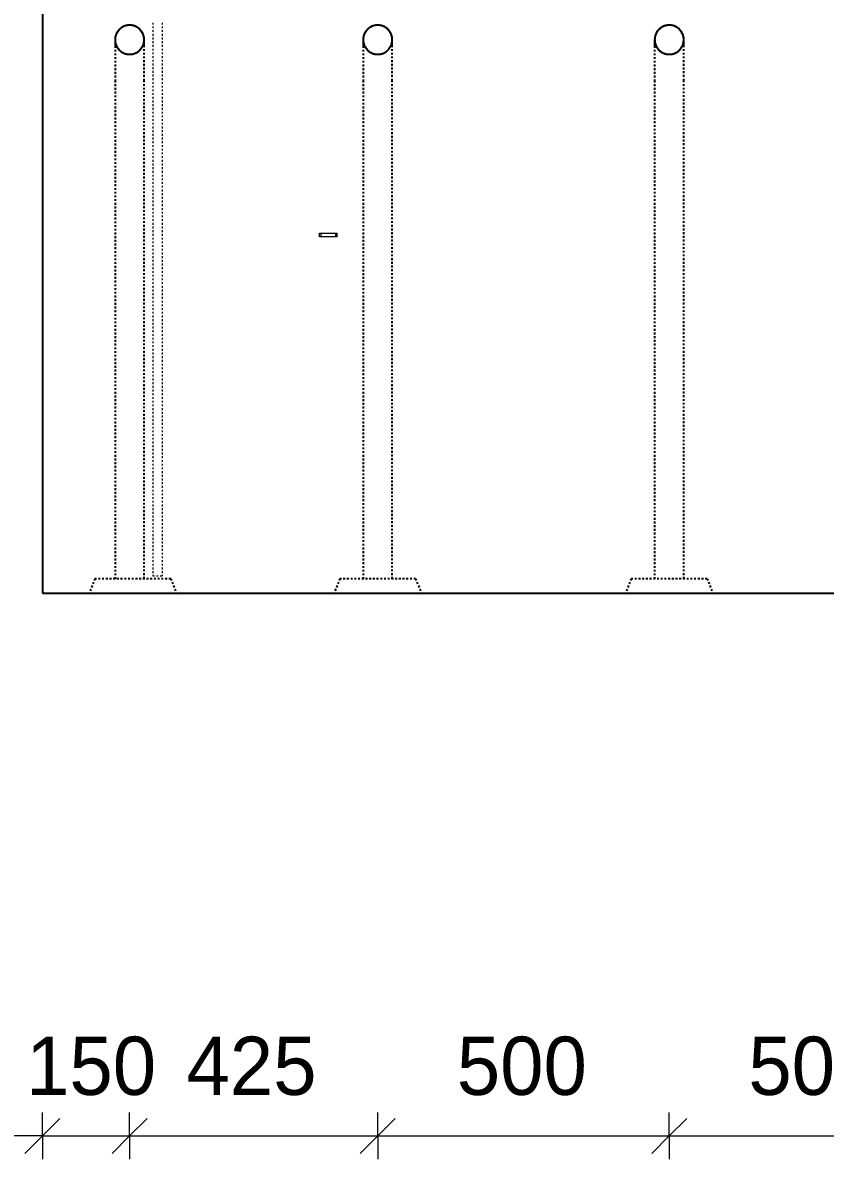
# Model space of a CAD drawing. Header units: millimetres. Extents: x 9075 to 20990, y 2235 to 9546.
# Drawn here: x 11917 to 13293, y 2248 to 4199 of the extents above; entities that cross this region are included whole.
import ezdxf

# ---------------------------------------------------------------- set-up
doc = ezdxf.new("R2010")
doc.units = ezdxf.units.MM
doc.linetypes.add('Dash', pattern=[6.36, 3.18, -3.18])
for name, color, linetype, lineweight in [('A-ANNO-DIMS', 211, 'Continuous', 9), ('A-ANNO-DIMS-40', 211, 'Continuous', 9), ('A-DETL-MBND', 5, 'Continuous', 18), ('A-GENM', 13, 'Continuous', 18), ('A-WALL', 113, 'Continuous', 25), ('A-WALL-HDLN', 110, 'Dash', 25), ('S-RBAR', 171, 'Continuous', 18)]:
    doc.layers.add(name, color=color, linetype=linetype, lineweight=lineweight)
doc.styles.add('Nirmala UI Semilight', font='NirmalaS.ttf', dxfattribs={"height": 100})
doc.dimstyles.new('Diagonal_-_2_5mm_NI_UI', dxfattribs={"dimscale": 304.8, "dimtxt": 104.736395, "dimasz": 0.19685, "dimexe": 0.131234, "dimexo": 0.0625, "dimgap": 0.131234, "dimtad": 1, "dimdec": 4, "dimzin": 0, "dimdsep": 46, "dimtxsty": 'Nirmala UI Semilight', "dimblk1": 'OBLIQUE', "dimblk2": 'OBLIQUE', "dimsah": 1, "dimcen": 0.09, "dimazin": 0, "dimtfac": 1, "dimtdec": 4, "dimtix": 1, "dimtmove": 0, "dimatfit": 3, "dimfxl": 0.131234, "dimfxlon": 1, "dimtvp": 1, "dimtolj": 1, "dimtzin": 0, "dimarcsym": 2})

# ---------------------------------------------------------------- blocks, each defined once
blk = doc.blocks.new('RR spread anchor face based - RR-SA-1_4-160-614768-Elevation Front')
at = {"layer": 'A-GENM'}
for p, q in [((12425.4, 5587.8), (12427.9, 5587.8)), ((12425.4, 5581.8), (12425.4, 5587.8)), ((12427.9, 5581.8), (12425.4, 5581.8)), ((12427.9, 5587.8), (12452.9, 5587.8)), ((12427.9, 5587.8), (12427.9, 5581.8)), ((12452.9, 5581.8), (12427.9, 5581.8)), ((12452.9, 5587.8), (12455.4, 5587.8)), ((12452.9, 5587.8), (12452.9, 5581.8)), ((12455.4, 5581.8), (12452.9, 5581.8)), ((12455.4, 5587.8), (12455.4, 5581.8))]:
    blk.add_line(p, q, dxfattribs=at)
blk = doc.blocks.new('DIMBLOCK19-Elevation Front')
at = {"layer": 'A-ANNO-DIMS-40'}
for p, q in [((11950.4, 2288.5), (11950.4, 2328.5)), ((12099.9, 2288.5), (12099.9, 2328.5)), ((11950.4, 2288.5), (11980.4, 2318.5)), ((12099.9, 2288.5), (12129.9, 2318.5)), ((11950.4, 2288.5), (11920.4, 2258.5)), ((11950.4, 2288.5), (12099.9, 2288.5)), ((11950.4, 2288.5), (11950.4, 2248.5)), ((12099.9, 2288.5), (12069.9, 2258.5)), ((12099.9, 2288.5), (12099.9, 2248.5))]:
    blk.add_line(p, q, dxfattribs=at)
at = {"layer": 'A-ANNO-DIMS-40', "color": 0, "insert": (11922.3, 2458.9), "char_height": 100, "width": 246.797, "attachment_point": 1, "line_spacing_factor": 1.142579, "style": 'Nirmala UI Semilight'}
blk.add_mtext('150', dxfattribs=at)
blk = doc.blocks.new('_Oblique')
at = {"color": 0, "linetype": 'ByBlock', "lineweight": -2}
blk.add_line((-0.5, -0.5), (0.5, 0.5), dxfattribs=at)
blk = doc.blocks.new('DIMBLOCK20-Elevation Front')
at = {"layer": 'A-ANNO-DIMS-40'}
for p, q in [((12099.9, 2288.5), (12099.9, 2328.5)), ((12525.4, 2288.5), (12525.4, 2328.5)), ((12099.9, 2288.5), (12129.9, 2318.5)), ((12525.4, 2288.5), (12555.4, 2318.5)), ((12099.9, 2288.5), (12069.9, 2258.5)), ((12099.9, 2288.5), (12525.4, 2288.5)), ((12099.9, 2288.5), (12099.9, 2248.5)), ((12525.4, 2288.5), (12495.4, 2258.5)), ((12525.4, 2288.5), (12525.4, 2248.5))]:
    blk.add_line(p, q, dxfattribs=at)
at = {"layer": 'A-ANNO-DIMS-40', "color": 0, "insert": (12197.4, 2458.9), "char_height": 100, "width": 276.504, "attachment_point": 1, "line_spacing_factor": 1.142579, "style": 'Nirmala UI Semilight'}
blk.add_mtext('425', dxfattribs=at)
blk = doc.blocks.new('DIMBLOCK21-Elevation Front')
at = {"layer": 'A-ANNO-DIMS-40'}
for p, q in [((12525.4, 2288.5), (12525.4, 2328.5)), ((13025.4, 2288.5), (13025.4, 2328.5)), ((12525.4, 2288.5), (12555.4, 2318.5)), ((13025.4, 2288.5), (13055.4, 2318.5)), ((12525.4, 2288.5), (12495.4, 2258.5)), ((12525.4, 2288.5), (13025.4, 2288.5)), ((12525.4, 2288.5), (12525.4, 2248.5)), ((13025.4, 2288.5), (12995.4, 2258.5)), ((13025.4, 2288.5), (13025.4, 2248.5))]:
    blk.add_line(p, q, dxfattribs=at)
at = {"layer": 'A-ANNO-DIMS-40', "color": 0, "insert": (12661.1, 2458.9), "char_height": 100, "width": 274.219, "attachment_point": 1, "line_spacing_factor": 1.142579, "style": 'Nirmala UI Semilight'}
blk.add_mtext('500', dxfattribs=at)
blk = doc.blocks.new('DIMBLOCK22-Elevation Front')
at = {"layer": 'A-ANNO-DIMS-40'}
for p, q in [((13025.4, 2288.5), (13025.4, 2328.5)), ((13525.4, 2288.5), (13525.4, 2328.5)), ((13025.4, 2288.5), (13055.4, 2318.5)), ((13525.4, 2288.5), (13555.4, 2318.5)), ((13025.4, 2288.5), (12995.4, 2258.5)), ((13025.4, 2288.5), (13525.4, 2288.5)), ((13025.4, 2288.5), (13025.4, 2248.5)), ((13525.4, 2288.5), (13495.4, 2258.5)), ((13525.4, 2288.5), (13525.4, 2248.5))]:
    blk.add_line(p, q, dxfattribs=at)
at = {"layer": 'A-ANNO-DIMS-40', "color": 0, "insert": (13161.1, 2458.9), "char_height": 100, "width": 274.219, "attachment_point": 1, "line_spacing_factor": 1.142579, "style": 'Nirmala UI Semilight'}
blk.add_mtext('500', dxfattribs=at)

msp = doc.modelspace()

# ---------------------------------------------------------------- linework, layer by layer
at = {"layer": 'A-DETL-MBND'}
msp.add_line((11950.39395, 2288.46591), (10514.43803, 2288.46591), dxfattribs=at)
at = {"layer": 'A-WALL'}
for p, q in [((11950.39395, 5479.75), (11950.39395, 3219.75)), ((11950.39395, 3219.75), (14600.39395, 3219.75))]:
    msp.add_line(p, q, dxfattribs=at)
at = {"layer": 'A-WALL', "flags": 128}
for points in [[(12099.89395, 4194.75), (12098.89421, 4194.73), (12097.89608, 4194.67004), (12096.90114, 4194.57022), (12095.91099, 4194.43068), (12094.92721, 4194.25166), (12093.95138, 4194.03345), (12092.98506, 4193.77639), (12092.02978, 4193.48089), (12091.08709, 4193.14742), (12090.15849, 4192.77652), (12089.24546, 4192.36879), (12088.34947, 4191.92487), (12087.47194, 4191.44548), (12086.61429, 4190.93138), (12085.77789, 4190.38339), (12084.96406, 4189.80239), (12084.17412, 4189.18932), (12083.40933, 4188.54514), (12082.67091, 4187.8709), (12081.96005, 4187.16767), (12081.27787, 4186.43657), (12080.62548, 4185.67878), (12080.00391, 4184.8955), (12079.41416, 4184.088), (12078.85717, 4183.25756), (12078.33384, 4182.40551), (12077.845, 4181.53321), (12077.39144, 4180.64206), (12076.97387, 4179.73349), (12076.59297, 4178.80894), (12076.24935, 4177.86991), (12075.94355, 4176.91788), (12075.67607, 4175.95439), (12075.44733, 4174.98097), (12075.2577, 4173.99918), (12075.10749, 4173.01059), (12074.99693, 4172.01679), (12074.92619, 4171.01936), (12074.8954, 4170.0199), (12074.89395, 4169.75)], [(12124.89395, 4169.75), (12124.87395, 4170.74973), (12124.81399, 4171.74787), (12124.71416, 4172.74281), (12124.57463, 4173.73296), (12124.39561, 4174.71673), (12124.1774, 4175.69257), (12123.92033, 4176.65889), (12123.62483, 4177.61416), (12123.29137, 4178.55686), (12122.92047, 4179.48546), (12122.51274, 4180.39849), (12122.06882, 4181.29448), (12121.58943, 4182.172), (12121.07533, 4183.02965), (12120.52734, 4183.86606), (12119.94634, 4184.67989), (12119.33327, 4185.46983), (12118.68909, 4186.23462), (12118.01485, 4186.97304), (12117.31162, 4187.6839), (12116.58052, 4188.36608), (12115.82273, 4189.01847), (12115.03945, 4189.64004), (12114.23195, 4190.22979), (12113.40151, 4190.78677), (12112.54945, 4191.31011), (12111.67716, 4191.79895), (12110.78601, 4192.25251), (12109.87744, 4192.67008), (12108.95289, 4193.05098), (12108.01385, 4193.3946), (12107.06183, 4193.7004), (12106.09833, 4193.96788), (12105.12491, 4194.19662), (12104.14313, 4194.38624), (12103.15454, 4194.53646), (12102.16074, 4194.64702), (12101.16331, 4194.71775), (12100.16385, 4194.74854), (12099.89395, 4194.75)], [(12525.39395, 4194.75), (12524.39421, 4194.73), (12523.39608, 4194.67004), (12522.40114, 4194.57022), (12521.41099, 4194.43068), (12520.42721, 4194.25166), (12519.45138, 4194.03345), (12518.48506, 4193.77639), (12517.52978, 4193.48089), (12516.58709, 4193.14742), (12515.65849, 4192.77652), (12514.74546, 4192.36879), (12513.84947, 4191.92487), (12512.97194, 4191.44548), (12512.11429, 4190.93138), (12511.27789, 4190.38339), (12510.46406, 4189.80239), (12509.67412, 4189.18932), (12508.90933, 4188.54514), (12508.17091, 4187.8709), (12507.46004, 4187.16767), (12506.77787, 4186.43657), (12506.12548, 4185.67878), (12505.50391, 4184.8955), (12504.91416, 4184.088), (12504.35717, 4183.25756), (12503.83384, 4182.40551), (12503.345, 4181.53321), (12502.89144, 4180.64206), (12502.47387, 4179.73349), (12502.09297, 4178.80894), (12501.74935, 4177.86991), (12501.44355, 4176.91788), (12501.17607, 4175.95439), (12500.94733, 4174.98097), (12500.7577, 4173.99918), (12500.60749, 4173.01059), (12500.49693, 4172.01679), (12500.42619, 4171.01936), (12500.3954, 4170.0199), (12500.39395, 4169.75)], [(12550.39395, 4169.75), (12550.37395, 4170.74973), (12550.31399, 4171.74787), (12550.21416, 4172.74281), (12550.07463, 4173.73296), (12549.89561, 4174.71673), (12549.6774, 4175.69257), (12549.42033, 4176.65889), (12549.12483, 4177.61416), (12548.79137, 4178.55686), (12548.42047, 4179.48546), (12548.01274, 4180.39849), (12547.56882, 4181.29448), (12547.08943, 4182.172), (12546.57532, 4183.02965), (12546.02734, 4183.86606), (12545.44634, 4184.67989), (12544.83327, 4185.46983), (12544.18909, 4186.23462), (12543.51485, 4186.97304), (12542.81161, 4187.6839), (12542.08052, 4188.36608), (12541.32273, 4189.01847), (12540.53945, 4189.64004), (12539.73195, 4190.22979), (12538.9015, 4190.78677), (12538.04945, 4191.31011), (12537.17716, 4191.79895), (12536.28601, 4192.25251), (12535.37744, 4192.67008), (12534.45289, 4193.05098), (12533.51385, 4193.3946), (12532.56183, 4193.7004), (12531.59833, 4193.96788), (12530.62491, 4194.19662), (12529.64313, 4194.38624), (12528.65454, 4194.53646), (12527.66074, 4194.64702), (12526.66331, 4194.71775), (12525.66385, 4194.74854), (12525.39395, 4194.75)], [(13025.39395, 4194.75), (13024.39421, 4194.73), (13023.39608, 4194.67004), (13022.40114, 4194.57022), (13021.41099, 4194.43068), (13020.42721, 4194.25166), (13019.45138, 4194.03345), (13018.48506, 4193.77639), (13017.52978, 4193.48089), (13016.58709, 4193.14742), (13015.65849, 4192.77652), (13014.74546, 4192.36879), (13013.84947, 4191.92487), (13012.97194, 4191.44548), (13012.11429, 4190.93138), (13011.27789, 4190.38339), (13010.46406, 4189.80239), (13009.67412, 4189.18932), (13008.90933, 4188.54514), (13008.17091, 4187.8709), (13007.46004, 4187.16767), (13006.77787, 4186.43657), (13006.12548, 4185.67878), (13005.50391, 4184.8955), (13004.91416, 4184.088), (13004.35717, 4183.25756), (13003.83384, 4182.40551), (13003.345, 4181.53321), (13002.89144, 4180.64206), (13002.47387, 4179.73349), (13002.09297, 4178.80894), (13001.74935, 4177.86991), (13001.44355, 4176.91788), (13001.17607, 4175.95439), (13000.94733, 4174.98097), (13000.7577, 4173.99918), (13000.60749, 4173.01059), (13000.49693, 4172.01679), (13000.42619, 4171.01936), (13000.3954, 4170.0199), (13000.39395, 4169.75)], [(13050.39395, 4169.75), (13050.37395, 4170.74973), (13050.31399, 4171.74787), (13050.21416, 4172.74281), (13050.07463, 4173.73296), (13049.89561, 4174.71673), (13049.6774, 4175.69257), (13049.42033, 4176.65889), (13049.12483, 4177.61416), (13048.79137, 4178.55686), (13048.42047, 4179.48546), (13048.01274, 4180.39849), (13047.56882, 4181.29448), (13047.08943, 4182.172), (13046.57532, 4183.02965), (13046.02734, 4183.86606), (13045.44634, 4184.67989), (13044.83327, 4185.46983), (13044.18909, 4186.23462), (13043.51485, 4186.97304), (13042.81161, 4187.6839), (13042.08052, 4188.36608), (13041.32273, 4189.01847), (13040.53945, 4189.64004), (13039.73195, 4190.22979), (13038.9015, 4190.78677), (13038.04945, 4191.31011), (13037.17716, 4191.79895), (13036.28601, 4192.25251), (13035.37744, 4192.67008), (13034.45289, 4193.05098), (13033.51385, 4193.3946), (13032.56183, 4193.7004), (13031.59833, 4193.96788), (13030.62491, 4194.19662), (13029.64313, 4194.38624), (13028.65454, 4194.53646), (13027.66074, 4194.64702), (13026.66331, 4194.71775), (13025.66385, 4194.74854), (13025.39395, 4194.75)], [(12074.89395, 4169.75), (12074.91394, 4168.75027), (12074.9739, 4167.75213), (12075.07373, 4166.75719), (12075.21327, 4165.76704), (12075.39228, 4164.78327), (12075.6105, 4163.80743), (12075.86756, 4162.84111), (12076.16306, 4161.88584), (12076.49653, 4160.94314), (12076.86742, 4160.01454), (12077.27516, 4159.10151), (12077.71907, 4158.20552), (12078.19847, 4157.328), (12078.71257, 4156.47035), (12079.26056, 4155.63394), (12079.84155, 4154.82011), (12080.45463, 4154.03017), (12081.0988, 4153.26538), (12081.77305, 4152.52696), (12082.47628, 4151.8161), (12083.20738, 4151.13392), (12083.96517, 4150.48153), (12084.74844, 4149.85996), (12085.55595, 4149.27021), (12086.38639, 4148.71323), (12087.23844, 4148.18989), (12088.11074, 4147.70105), (12089.00189, 4147.24749), (12089.91046, 4146.82992), (12090.835, 4146.44902), (12091.77404, 4146.1054), (12092.72607, 4145.7996), (12093.68956, 4145.53212), (12094.66298, 4145.30338), (12095.64477, 4145.11376), (12096.63335, 4144.96354), (12097.62716, 4144.85298), (12098.62459, 4144.78225), (12099.62404, 4144.75146), (12099.89395, 4144.75)], [(12074.89395, 4169.75), (12074.89395, 4169.69401), (12074.89395, 4169.52612), (12074.89395, 4169.2466), (12074.89395, 4168.85591), (12074.89395, 4168.35466), (12074.89395, 4167.74366), (12074.89395, 4167.02388), (12074.89395, 4166.19648), (12074.89395, 4165.26278), (12074.89395, 4164.22427), (12074.89395, 4163.08262), (12074.89395, 4161.83964), (12074.89395, 4160.49734), (12074.89395, 4159.05786)], [(12099.89395, 4144.75), (12100.89368, 4144.77), (12101.89181, 4144.82996), (12102.88675, 4144.92978), (12103.8769, 4145.06932), (12104.86068, 4145.24834), (12105.83651, 4145.46655), (12106.80284, 4145.72361), (12107.75811, 4146.01911), (12108.7008, 4146.35258), (12109.62941, 4146.72348), (12110.54243, 4147.13121), (12111.43843, 4147.57513), (12112.31595, 4148.05452), (12113.1736, 4148.56862), (12114.01001, 4149.11661), (12114.82383, 4149.69761), (12115.61377, 4150.31068), (12116.37856, 4150.95486), (12117.11698, 4151.6291), (12117.82785, 4152.33233), (12118.51003, 4153.06343), (12119.16242, 4153.82122), (12119.78399, 4154.6045), (12120.37374, 4155.412), (12120.93072, 4156.24244), (12121.45405, 4157.09449), (12121.94289, 4157.96679), (12122.39646, 4158.85794), (12122.81403, 4159.76651), (12123.19492, 4160.69106), (12123.53855, 4161.63009), (12123.84434, 4162.58212), (12124.11182, 4163.54561), (12124.34056, 4164.51903), (12124.53019, 4165.50082), (12124.68041, 4166.48941), (12124.79097, 4167.48321), (12124.8617, 4168.48064), (12124.89249, 4169.4801), (12124.89395, 4169.75)], [(12124.89395, 4158.65297), (12124.89395, 4160.1183), (12124.89395, 4161.48705), (12124.89395, 4162.75703), (12124.89395, 4163.92622), (12124.89395, 4164.99274), (12124.89395, 4165.95488), (12124.89395, 4166.81111), (12124.89395, 4167.56006), (12124.89395, 4168.20052), (12124.89395, 4168.73148), (12124.89395, 4169.15208), (12124.89395, 4169.46166), (12124.89395, 4169.65971), (12124.89395, 4169.74592), (12124.89395, 4169.75)], [(12500.39395, 4169.75), (12500.41394, 4168.75027), (12500.4739, 4167.75213), (12500.57373, 4166.75719), (12500.71326, 4165.76704), (12500.89228, 4164.78327), (12501.1105, 4163.80743), (12501.36756, 4162.84111), (12501.66306, 4161.88584), (12501.99653, 4160.94314), (12502.36742, 4160.01454), (12502.77516, 4159.10151), (12503.21907, 4158.20552), (12503.69847, 4157.328), (12504.21257, 4156.47035), (12504.76056, 4155.63394), (12505.34155, 4154.82011), (12505.95463, 4154.03017), (12506.5988, 4153.26538), (12507.27305, 4152.52696), (12507.97628, 4151.8161), (12508.70738, 4151.13392), (12509.46517, 4150.48153), (12510.24844, 4149.85996), (12511.05595, 4149.27021), (12511.88639, 4148.71323), (12512.73844, 4148.18989), (12513.61074, 4147.70105), (12514.50189, 4147.24749), (12515.41046, 4146.82992), (12516.335, 4146.44902), (12517.27404, 4146.1054), (12518.22607, 4145.7996), (12519.18956, 4145.53212), (12520.16298, 4145.30338), (12521.14477, 4145.11376), (12522.13335, 4144.96354), (12523.12716, 4144.85298), (12524.12458, 4144.78225), (12525.12404, 4144.75146), (12525.39395, 4144.75)], [(12500.39395, 4169.75), (12500.39395, 4169.69401), (12500.39395, 4169.52612), (12500.39395, 4169.2466), (12500.39395, 4168.85591), (12500.39395, 4168.35466), (12500.39395, 4167.74366), (12500.39395, 4167.02388), (12500.39395, 4166.19648), (12500.39395, 4165.26278), (12500.39395, 4164.22427), (12500.39395, 4163.08262), (12500.39395, 4161.83964), (12500.39395, 4160.49734), (12500.39395, 4159.05786)], [(12525.39395, 4144.75), (12526.39368, 4144.77), (12527.39181, 4144.82996), (12528.38675, 4144.92978), (12529.3769, 4145.06932), (12530.36068, 4145.24834), (12531.33651, 4145.46655), (12532.30284, 4145.72361), (12533.25811, 4146.01911), (12534.2008, 4146.35258), (12535.12941, 4146.72348), (12536.04243, 4147.13121), (12536.93843, 4147.57513), (12537.81595, 4148.05452), (12538.6736, 4148.56862), (12539.51001, 4149.11661), (12540.32383, 4149.69761), (12541.11377, 4150.31068), (12541.87856, 4150.95486), (12542.61698, 4151.6291), (12543.32785, 4152.33233), (12544.01003, 4153.06343), (12544.66242, 4153.82122), (12545.28399, 4154.6045), (12545.87374, 4155.412), (12546.43072, 4156.24244), (12546.95405, 4157.09449), (12547.44289, 4157.96679), (12547.89646, 4158.85794), (12548.31402, 4159.76651), (12548.69492, 4160.69106), (12549.03855, 4161.63009), (12549.34434, 4162.58212), (12549.61182, 4163.54561), (12549.84056, 4164.51903), (12550.03019, 4165.50082), (12550.18041, 4166.48941), (12550.29097, 4167.48321), (12550.3617, 4168.48064), (12550.39249, 4169.4801), (12550.39395, 4169.75)], [(12550.39395, 4158.65297), (12550.39395, 4160.1183), (12550.39395, 4161.48705), (12550.39395, 4162.75703), (12550.39395, 4163.92622), (12550.39395, 4164.99274), (12550.39395, 4165.95488), (12550.39395, 4166.81111), (12550.39395, 4167.56006), (12550.39395, 4168.20052), (12550.39395, 4168.73148), (12550.39395, 4169.15208), (12550.39395, 4169.46166), (12550.39395, 4169.65971), (12550.39395, 4169.74592), (12550.39395, 4169.75)], [(13000.39395, 4169.75), (13000.41394, 4168.75027), (13000.4739, 4167.75213), (13000.57373, 4166.75719), (13000.71326, 4165.76704), (13000.89228, 4164.78327), (13001.1105, 4163.80743), (13001.36756, 4162.84111), (13001.66306, 4161.88584), (13001.99653, 4160.94314), (13002.36742, 4160.01454), (13002.77516, 4159.10151), (13003.21907, 4158.20552), (13003.69847, 4157.328), (13004.21257, 4156.47035), (13004.76056, 4155.63394), (13005.34155, 4154.82011), (13005.95463, 4154.03017), (13006.5988, 4153.26538), (13007.27305, 4152.52696), (13007.97628, 4151.8161), (13008.70738, 4151.13392), (13009.46517, 4150.48153), (13010.24844, 4149.85996), (13011.05595, 4149.27021), (13011.88639, 4148.71323), (13012.73844, 4148.18989), (13013.61074, 4147.70105), (13014.50189, 4147.24749), (13015.41046, 4146.82992), (13016.335, 4146.44902), (13017.27404, 4146.1054), (13018.22607, 4145.7996), (13019.18956, 4145.53212), (13020.16298, 4145.30338), (13021.14477, 4145.11376), (13022.13335, 4144.96354), (13023.12716, 4144.85298), (13024.12458, 4144.78225), (13025.12404, 4144.75146), (13025.39395, 4144.75)], [(13000.39395, 4169.75), (13000.39395, 4169.69401), (13000.39395, 4169.52612), (13000.39395, 4169.2466), (13000.39395, 4168.85591), (13000.39395, 4168.35466), (13000.39395, 4167.74366), (13000.39395, 4167.02388), (13000.39395, 4166.19648), (13000.39395, 4165.26278), (13000.39395, 4164.22427), (13000.39395, 4163.08262), (13000.39395, 4161.83964), (13000.39395, 4160.49734), (13000.39395, 4159.05786)], [(13025.39395, 4144.75), (13026.39368, 4144.77), (13027.39181, 4144.82996), (13028.38675, 4144.92978), (13029.3769, 4145.06932), (13030.36068, 4145.24834), (13031.33651, 4145.46655), (13032.30284, 4145.72361), (13033.25811, 4146.01911), (13034.2008, 4146.35258), (13035.12941, 4146.72348), (13036.04243, 4147.13121), (13036.93843, 4147.57513), (13037.81595, 4148.05452), (13038.6736, 4148.56862), (13039.51001, 4149.11661), (13040.32383, 4149.69761), (13041.11377, 4150.31068), (13041.87856, 4150.95486), (13042.61698, 4151.6291), (13043.32785, 4152.33233), (13044.01003, 4153.06343), (13044.66242, 4153.82122), (13045.28399, 4154.6045), (13045.87374, 4155.412), (13046.43072, 4156.24244), (13046.95405, 4157.09449), (13047.44289, 4157.96679), (13047.89646, 4158.85794), (13048.31402, 4159.76651), (13048.69492, 4160.69106), (13049.03855, 4161.63009), (13049.34434, 4162.58212), (13049.61182, 4163.54561), (13049.84056, 4164.51903), (13050.03019, 4165.50082), (13050.18041, 4166.48941), (13050.29097, 4167.48321), (13050.3617, 4168.48064), (13050.39249, 4169.4801), (13050.39395, 4169.75)], [(13050.39395, 4158.65297), (13050.39395, 4160.1183), (13050.39395, 4161.48705), (13050.39395, 4162.75703), (13050.39395, 4163.92622), (13050.39395, 4164.99274), (13050.39395, 4165.95488), (13050.39395, 4166.81111), (13050.39395, 4167.56006), (13050.39395, 4168.20052), (13050.39395, 4168.73148), (13050.39395, 4169.15208), (13050.39395, 4169.46166), (13050.39395, 4169.65971), (13050.39395, 4169.74592), (13050.39395, 4169.75)]]:
    msp.add_lwpolyline(points, dxfattribs=at)
at = {"layer": 'A-WALL'}
for centre, start, end in [((12099.89395, 4169.75), 105.93170258, 119.06375379), ((12099.89395, 4169.75), 91.03015365, 104.042476), ((12099.89395, 4169.75), 75.96490305, 89.01698154), ((12099.89395, 4169.75), 60.94269342, 74.00619848), ((12525.39395, 4169.75), 105.93170258, 119.06375379), ((12525.39395, 4169.75), 91.03015365, 104.042476), ((12525.39395, 4169.75), 75.96490305, 89.01698154), ((12525.39395, 4169.75), 60.94269342, 74.00619848), ((13025.39395, 4169.75), 105.93170258, 119.06375379), ((13025.39395, 4169.75), 91.03015365, 104.042476), ((13025.39395, 4169.75), 75.96490305, 89.01698154), ((13025.39395, 4169.75), 60.94269342, 74.00619848), ((12099.89395, 4169.75), 165.20868359, 179.01669759), ((12099.89395, 4169.75), 150.49240621, 164.76070111), ((12099.89395, 4169.75), 135.70708628, 149.59487802), ((12099.89395, 4169.75), 120.93345451, 134.23244837), ((12099.89395, 4169.75), 45.69926469, 59.10575019), ((12099.89395, 4169.75), 30.51651145, 44.24093881), ((12099.89395, 4169.75), 15.2276525, 29.57760822), ((12099.89395, 4169.75), 359.4654494, 14.76603828), ((12525.39395, 4169.75), 165.20868359, 179.01669759), ((12525.39395, 4169.75), 150.49240621, 164.76070111), ((12525.39395, 4169.75), 135.70708628, 149.59487802), ((12525.39395, 4169.75), 120.93345451, 134.23244837), ((12525.39395, 4169.75), 45.69926469, 59.10575019), ((12525.39395, 4169.75), 30.51651145, 44.24093881), ((12525.39395, 4169.75), 15.2276525, 29.57760822), ((12525.39395, 4169.75), 359.4654494, 14.76603828), ((13025.39395, 4169.75), 165.20868359, 179.01669759), ((13025.39395, 4169.75), 150.49240621, 164.76070111), ((13025.39395, 4169.75), 135.70708628, 149.59487802), ((13025.39395, 4169.75), 120.93345451, 134.23244837), ((13025.39395, 4169.75), 45.69926469, 59.10575019), ((13025.39395, 4169.75), 30.51651145, 44.24093881), ((13025.39395, 4169.75), 15.2276525, 29.57760822), ((13025.39395, 4169.75), 359.4654494, 14.76603828), ((12099.89395, 4169.75), 179.4654494, 194.77849216), ((12099.89395, 4169.75), 195.21553446, 209.7558219), ((12099.89395, 4169.75), 210.45007265, 224.32458342), ((12099.89395, 4169.75), 315.63012422, 329.64326948), ((12099.89395, 4169.75), 330.43358873, 344.77524262), ((12099.89395, 4169.75), 345.19600249, 359.01669759), ((12525.39395, 4169.75), 179.4654494, 194.77849216), ((12525.39395, 4169.75), 195.21553446, 209.7558219), ((12525.39395, 4169.75), 210.45007265, 224.32458342), ((12525.39395, 4169.75), 315.63012422, 329.64326948), ((12525.39395, 4169.75), 330.43358873, 344.77524262), ((12525.39395, 4169.75), 345.19600249, 359.01669759), ((13025.39395, 4169.75), 179.4654494, 194.77849216), ((13025.39395, 4169.75), 195.21553446, 209.7558219), ((13025.39395, 4169.75), 210.45007265, 224.32458342), ((13025.39395, 4169.75), 315.63012422, 329.64326948), ((13025.39395, 4169.75), 330.43358873, 344.77524262), ((13025.39395, 4169.75), 345.19600249, 359.01669759), ((12099.89395, 4169.75), 225.62220935, 239.18045446), ((12099.89395, 4169.75), 240.88371439, 254.02516695), ((12099.89395, 4169.75), 255.94784244, 269.01729647), ((12099.89395, 4169.75), 271.03003367, 284.05906567), ((12099.89395, 4169.75), 285.91556028, 299.12660723), ((12099.89395, 4169.75), 300.86758218, 314.31599172), ((12525.39395, 4169.75), 225.62220935, 239.18045446), ((12525.39395, 4169.75), 240.88371439, 254.02516695), ((12525.39395, 4169.75), 255.94784244, 269.01729647), ((12525.39395, 4169.75), 271.03003367, 284.05906567), ((12525.39395, 4169.75), 285.91556028, 299.12660723), ((12525.39395, 4169.75), 300.86758218, 314.31599172), ((13025.39395, 4169.75), 225.62220935, 239.18045446), ((13025.39395, 4169.75), 240.88371439, 254.02516695), ((13025.39395, 4169.75), 255.94784244, 269.01729647), ((13025.39395, 4169.75), 271.03003367, 284.05906567), ((13025.39395, 4169.75), 285.91556028, 299.12660723), ((13025.39395, 4169.75), 300.86758218, 314.31599172)]:
    msp.add_arc(centre, 25, start, end, dxfattribs=at)
at = {"layer": 'A-WALL-HDLN'}
for p, q in [((12074.89395, 4099.75), (12074.89395, 3244.75)), ((12124.89395, 3244.75), (12124.89395, 4099.75)), ((12500.39395, 4099.75), (12500.39395, 3244.75)), ((12550.39395, 3244.75), (12550.39395, 4099.75)), ((13000.39395, 4099.75), (13000.39395, 3244.75)), ((13050.39395, 3244.75), (13050.39395, 4099.75)), ((12040.39395, 3244.75), (12030.41379, 3219.79961)), ((12170.39395, 3244.75), (12040.39395, 3244.75)), ((12170.39395, 3244.75), (12180.3741, 3219.79961)), ((12460.39395, 3244.75), (12450.41379, 3219.79961)), ((12590.39395, 3244.75), (12460.39395, 3244.75)), ((12590.39395, 3244.75), (12600.3741, 3219.79961)), ((12960.39395, 3244.75), (12950.41379, 3219.79961)), ((13090.39395, 3244.75), (12960.39395, 3244.75)), ((13090.39395, 3244.75), (13100.3741, 3219.79961))]:
    msp.add_line(p, q, dxfattribs=at)
at = {"layer": 'A-WALL-HDLN', "flags": 128}
for points in [[(12074.89395, 4159.05786), (12074.89395, 4157.52349), (12074.89395, 4155.8967), (12074.89395, 4154.18009), (12074.89395, 4152.3764), (12074.89395, 4150.48852), (12074.89395, 4148.51947), (12074.89395, 4146.4724), (12074.89395, 4144.35058), (12074.89395, 4142.15741), (12074.89395, 4139.8964), (12074.89395, 4137.57116), (12074.89395, 4135.18542), (12074.89395, 4132.74299), (12074.89395, 4130.24777), (12074.89395, 4127.70377), (12074.89395, 4125.11504), (12074.89395, 4122.48574), (12074.89395, 4119.82006), (12074.89395, 4117.12228), (12074.89395, 4114.39671), (12074.89395, 4111.6477), (12074.89395, 4108.87966), (12074.89395, 4106.09701), (12074.89395, 4103.30421), (12074.89395, 4100.50573), (12074.89395, 4099.75)], [(12124.89395, 4099.75), (12124.89395, 4102.54925), (12124.89395, 4105.34403), (12124.89395, 4108.12985), (12124.89395, 4110.90227), (12124.89395, 4113.65685), (12124.89395, 4116.38918), (12124.89395, 4119.0949), (12124.89395, 4121.76966), (12124.89395, 4124.4092), (12124.89395, 4127.00928), (12124.89395, 4129.56576), (12124.89395, 4132.07454), (12124.89395, 4134.53161), (12124.89395, 4136.93303), (12124.89395, 4139.27497), (12124.89395, 4141.55368), (12124.89395, 4143.76551), (12124.89395, 4145.90693), (12124.89395, 4147.9745), (12124.89395, 4149.96493), (12124.89395, 4151.87502), (12124.89395, 4153.70172), (12124.89395, 4155.44211), (12124.89395, 4157.09341), (12124.89395, 4158.65297)], [(12500.39395, 4159.05786), (12500.39395, 4157.52349), (12500.39395, 4155.8967), (12500.39395, 4154.18009), (12500.39395, 4152.3764), (12500.39395, 4150.48852), (12500.39395, 4148.51947), (12500.39395, 4146.4724), (12500.39395, 4144.35058), (12500.39395, 4142.15741), (12500.39395, 4139.8964), (12500.39395, 4137.57116), (12500.39395, 4135.18542), (12500.39395, 4132.74299), (12500.39395, 4130.24777), (12500.39395, 4127.70377), (12500.39395, 4125.11504), (12500.39395, 4122.48574), (12500.39395, 4119.82006), (12500.39395, 4117.12228), (12500.39395, 4114.39671), (12500.39395, 4111.6477), (12500.39395, 4108.87966), (12500.39395, 4106.09701), (12500.39395, 4103.30421), (12500.39395, 4100.50573), (12500.39395, 4099.75)], [(12550.39395, 4099.75), (12550.39395, 4102.54925), (12550.39395, 4105.34403), (12550.39395, 4108.12985), (12550.39395, 4110.90227), (12550.39395, 4113.65685), (12550.39395, 4116.38918), (12550.39395, 4119.0949), (12550.39395, 4121.76966), (12550.39395, 4124.4092), (12550.39395, 4127.00928), (12550.39395, 4129.56576), (12550.39395, 4132.07454), (12550.39395, 4134.53161), (12550.39395, 4136.93303), (12550.39395, 4139.27497), (12550.39395, 4141.55368), (12550.39395, 4143.76551), (12550.39395, 4145.90693), (12550.39395, 4147.9745), (12550.39395, 4149.96493), (12550.39395, 4151.87502), (12550.39395, 4153.70172), (12550.39395, 4155.44211), (12550.39395, 4157.09341), (12550.39395, 4158.65297)], [(13000.39395, 4159.05786), (13000.39395, 4157.52349), (13000.39395, 4155.8967), (13000.39395, 4154.18009), (13000.39395, 4152.3764), (13000.39395, 4150.48852), (13000.39395, 4148.51947), (13000.39395, 4146.4724), (13000.39395, 4144.35058), (13000.39395, 4142.15741), (13000.39395, 4139.8964), (13000.39395, 4137.57116), (13000.39395, 4135.18542), (13000.39395, 4132.74299), (13000.39395, 4130.24777), (13000.39395, 4127.70377), (13000.39395, 4125.11504), (13000.39395, 4122.48574), (13000.39395, 4119.82006), (13000.39395, 4117.12228), (13000.39395, 4114.39671), (13000.39395, 4111.6477), (13000.39395, 4108.87966), (13000.39395, 4106.09701), (13000.39395, 4103.30421), (13000.39395, 4100.50573), (13000.39395, 4099.75)], [(13050.39395, 4099.75), (13050.39395, 4102.54925), (13050.39395, 4105.34403), (13050.39395, 4108.12985), (13050.39395, 4110.90227), (13050.39395, 4113.65685), (13050.39395, 4116.38918), (13050.39395, 4119.0949), (13050.39395, 4121.76966), (13050.39395, 4124.4092), (13050.39395, 4127.00928), (13050.39395, 4129.56576), (13050.39395, 4132.07454), (13050.39395, 4134.53161), (13050.39395, 4136.93303), (13050.39395, 4139.27497), (13050.39395, 4141.55368), (13050.39395, 4143.76551), (13050.39395, 4145.90693), (13050.39395, 4147.9745), (13050.39395, 4149.96493), (13050.39395, 4151.87502), (13050.39395, 4153.70172), (13050.39395, 4155.44211), (13050.39395, 4157.09341), (13050.39395, 4158.65297)]]:
    msp.add_lwpolyline(points, dxfattribs=at)
at = {"layer": 'S-RBAR', "linetype": 'Dash'}
for p, q in [((12139.60828, 4198.95929), (12139.60828, 3249.75)), ((12155.60828, 4198.95929), (12155.60828, 3249.75)), ((12139.60828, 3249.75), (12155.60828, 3249.75))]:
    msp.add_line(p, q, dxfattribs=at)

# ---------------------------------------------------------------- block references
at = {"layer": 'A-GENM'}
msp.add_blockref('RR spread anchor face based - RR-SA-1_4-160-614768-Elevation Front', (0, -1750), dxfattribs=at)

# ---------------------------------------------------------------- dimensions: what is measured, and where the dimension line sits
at = {"layer": 'A-ANNO-DIMS'}
for base, p1, p2, override, picture, middle in [((12099.89395, 2288.46591), (11950.39395, 2328.46591), (12099.89395, 2328.46591), {"dimpost": '<>', "dimfxl": 149.5}, 'DIMBLOCK19-Elevation Front', (12025.14395, 2380.41849)), ((12525.39395, 2288.46591), (12099.89395, 2328.46591), (12525.39395, 2328.46591), {"dimpost": '<>', "dimfxl": 425.5}, 'DIMBLOCK20-Elevation Front', (12312.64395, 2380.13955)), ((13025.39395, 2288.46591), (12525.39395, 2328.46591), (13025.39395, 2328.46591), {"dimpost": '<>', "dimfxl": 500}, 'DIMBLOCK21-Elevation Front', (12775.39395, 2380.13955)), ((13525.39395, 2288.46591), (13025.39395, 2328.46591), (13525.39395, 2328.46591), {"dimpost": '<>', "dimfxl": 500}, 'DIMBLOCK22-Elevation Front', (13275.39395, 2380.13955))]:
    dim = msp.add_linear_dim(base=base, p1=p1, p2=p2, dimstyle='Diagonal_-_2_5mm_NI_UI', override=override, dxfattribs=at)
    dim.commit()
    dim.dimension.update_dxf_attribs({"geometry": picture, "text_midpoint": middle})

doc.saveas('drawing.dxf')
